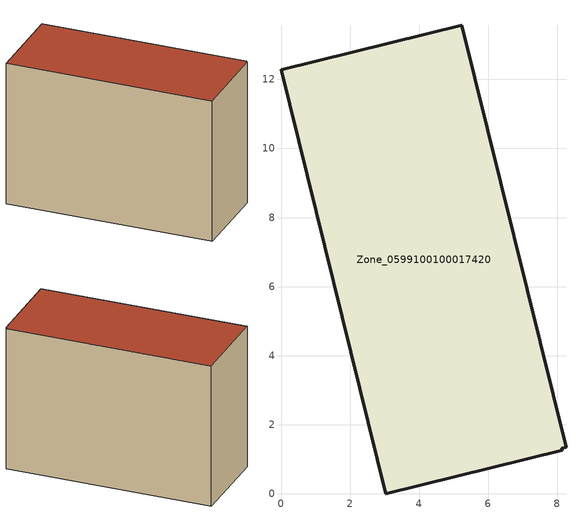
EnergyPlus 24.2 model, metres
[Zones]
Zone_0599100100017420
 floor ground (C_G): 0,12.28 5.23,13.57 8.26,1.35 8.13,1.32 8.14,1.26 3.04,0 z0
 wall outside (C_F): 5.23,13.57 0,12.28 3.04,0 8.14,1.26 8.13,1.32 8.26,1.35 5.23,13.57 z0:8.92
 roof outside (C_R): 0,12.28 3.04,0 8.14,1.26 8.13,1.32 8.26,1.35 5.23,13.57 z8.92
[BUILDING]
Pand.0599100100017420: North Axis=0; Terrain=City; Loads Convergence Tolerance Value=0.04; Temperature Convergence Tolerance Value=0.4; Solar Distribution=FullExterior; Maximum Number of Warmup Days=25; Minimum Number of Warmup Days=1
[Site:Location]
Rotterdam.The.Hague.AP_ZH_NLD Design_Conditions: Latitude=51.96; Longitude=4.45; Time Zone=1; Elevation=-4.5
[SITE:GROUNDTEMPERATURE:BUILDINGSURFACE]
18, 18, 18, 18, 18, 18, 18, 18, 18, 18, 18, 18
[MATERIAL] Thermal Absorptance=0.9; Solar Absorptance=0.7; Visible Absorptance=0.7
Name | Roughness | Thickness | Conductivity | Density | Specific Heat
G.TI.2015-2018 | MediumSmooth | 0.15 | 0.0428571 | 540 | 1210
F.TI.2015-2018 | Rough | 0.3 | 0.0666667 | 1920 | 840
R.TI.2015-2018 | MediumRough | 0.2 | 0.0333333 | 1500 | 1000
[CONSTRUCTION]
C_G: G.TI.2015-2018
C_F: F.TI.2015-2018
C_R: R.TI.2015-2018
[ZONE]
Zone_0599100100017420: Type=1; Multiplier=1; Ceiling Height=Autocalculate; Volume=Autocalculate; Floor Area=autocalculate; Part of Total Floor Area=Yes
[ZONEINFILTRATION:DESIGNFLOWRATE]
Infil_Zone_0599100100017420: Zone or ZoneList or Space or SpaceList=Zone_0599100100017420; Schedule=AlwaysOn; Design Flow Rate Calculation Method=Flow/Area; Flow Rate per Floor Area=0.0015; Constant Term Coefficient=1; Temperature Term Coefficient=0; Velocity Term Coefficient=0; Velocity Squared Term Coefficient=0
[HVACTEMPLATE:ZONE:IDEALLOADSAIRSYSTEM]
Zone_0599100100017420: Maximum Heating Supply Air Temperature=50; Minimum Cooling Supply Air Temperature=13; Maximum Heating Supply Air Humidity Ratio=0.0156; Minimum Cooling Supply Air Humidity Ratio=0.0077; Heating Limit=NoLimit; Cooling Limit=NoLimit; Dehumidification Control Type=ConstantSensibleHeatRatio; Cooling Sensible Heat Ratio=0.7; Dehumidification Setpoint=60; Humidification Control Type=None; Humidification Setpoint=30; Outdoor Air Method=None; Outdoor Air Flow Rate per Person=0.00944; Outdoor Air Flow Rate per Zone Floor Area=0; Outdoor Air Flow Rate per Zone=0; Demand Controlled Ventilation Type=None; Outdoor Air Economizer Type=NoEconomizer; Heat Recovery Type=None; Sensible Heat Recovery Effectiveness=0.7; Latent Heat Recovery Effectiveness=0.65
[ZONECONTROL:THERMOSTAT]
ThermostatControl_Zone_0599100100017420: Zone or ZoneList=Zone_0599100100017420; Control Type Schedule=DualSetpointControlType; Control 1=Thermostat_Zone_0599100100017420; Temperature Difference Between Cutout And Setpoint=0
[THERMOSTATSETPOINT:DUALSETPOINT]
Thermostat_Zone_0599100100017420: Heating Setpoint Temperature Schedule=HeatingSetpoint_Zone_0599100100017420; Cooling Setpoint Temperature Schedule=CoolingSetpoint_Zone_0599100100017420
[SCHEDULE:COMPACT]
HeatingSetpoint_Zone_0599100100017420: Through: 12/31, For: AllDays, Until: 24:00, 21
CoolingSetpoint_Zone_0599100100017420: Through: 12/31, For: AllDays, Until: 24:00, 24
DualSetpointControlType: Through: 12/31, For: AllDays, Until: 24:00, 4
AlwaysOn: Through: 12/31, For: AllDays, Until: 24:00, 1
